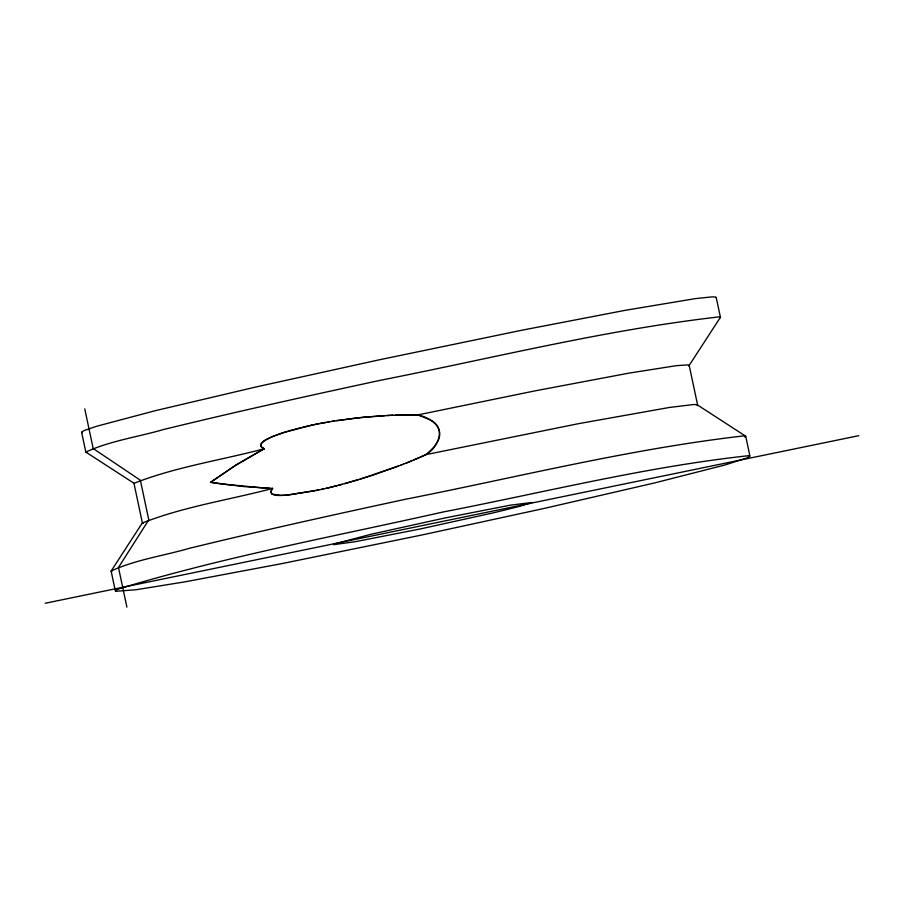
<?xml version="1.0" encoding="UTF-8"?>
<svg xmlns="http://www.w3.org/2000/svg" width="904" height="904" viewBox="0 0 904 904"><rect width="100%" height="100%" fill="white"/><g stroke="black" fill="none" stroke-linecap="round" stroke-linejoin="round"><path stroke-width="1.36" d="M438.451 439.898C444.361 426.202 428.428 416.428 416.823 414.936M438.056 440.79L434.157 446.892L427.468 453.469M688.746 365.939L689.164 365.261L688.102 364.888L676.147 365.691L628.675 373.182L534.784 390.912L417.625 414.959L406.811 414.868M697.165 405.58L697.583 404.902L693.989 404.495L669.514 407.444L578.097 423.75L426.055 454.599L413.67 460.012M271.822 489.358C267.347 497.663 283.438 495.143 287.664 495.053M266.725 488.194L272.624 488.42L270.624 491.889L272.047 494.115L280.828 495.381M272.036 489.087L272.307 488.409M133.928 483.346C175.466 466.927 220.949 460.249 264.194 448.779L263.301 448.35M719.584 318.163L720.431 317.327L719.652 316.829C605.601 329.779 493.55 357.984 380.979 380.166C308.366 395.805 235.82 411.851 163.658 429.49C137.86 436.994 110.209 440.779 85.835 452.068L133.939 483.222L142.369 522.862L111.124 571.057L115.362 590.979M744.873 437.095L745.71 436.259L744.941 435.762C630.879 448.723 518.828 476.928 406.258 499.098C333.644 514.738 261.098 530.795 188.936 548.423C163.138 555.926 135.487 559.723 111.113 571.012L111.893 571.509M425.332 454.927C437.321 448.565 446.768 428.982 431.411 420.597M426.055 454.599L426.733 454.068M262.092 449.887L235.933 465.097L210.621 482.284L214.802 482.939M312.049 425.106L283.008 432.711L272.127 436.734L264.533 440.632L261.538 443.163L260.657 445.243L261.561 447.141L264.194 448.779L235.571 465.311L210.621 482.284L221.932 483.979M262.51 449.661L264.194 448.779M268.691 438.304C265.053 439.706 256.951 444.757 263.087 448.226M269.189 438.056L274.963 435.57M424.597 455.254L423.151 455.91M422.417 456.237L420.213 457.209M419.479 457.526L415.783 459.119M414.303 459.74L415.049 459.424M413.49 460.091L406.054 463.13M410.891 461.164L403.048 464.317M400.404 465.345L403.489 464.147M400.913 465.153L360.425 479.109M275.754 435.265L287.506 431.298M398.314 466.148L371.86 475.493L344.707 483.651M358.459 479.696L338.446 485.324M288.862 430.892L301.269 427.569M342.096 484.352L327.338 488.081M337.124 485.663L328.717 487.753M302.603 427.242L311.134 425.298M328.254 487.866L321.248 489.471M326.886 488.183L325.982 488.397M272.624 488.42C229.367 499.889 183.896 506.579 142.357 522.998L143.216 523.416M323.248 489.03L322.344 489.233M321.892 489.335L288.444 494.985M318.626 490.047L316.016 490.601M311.733 425.174L313.417 424.812M312.501 425.004L314.795 424.53M45.2 603.262L858.8 435.671M314.4 424.609L326.174 422.349M315.259 424.439L318.31 423.829M314.716 490.872L286.432 495.143M319.745 423.547L334.582 420.936M327.779 422.066L329.112 421.84M331.474 421.445L356.764 417.93L384.754 415.569M336.83 420.586L364.233 417.139L393.082 415.173M285.28 495.222L281.381 495.381M386.935 415.444L410.416 414.868M395.432 415.094L405.58 414.879M411.218 414.868L416.032 414.925M270.104 488.329L243.922 486.578L216.214 483.143M266.16 488.171L223.39 484.182M419.298 415.399L430.666 420.123M86.614 452.565L85.835 452.068L81.654 432.394M716.047 297.823L715.584 297.032L712.103 296.874L695.504 298.591L625.376 310.298L522.105 330.175L378.934 359.882L256.295 386.901L154.799 410.811L96.332 426.349L84.128 430.575L81.789 431.92L82.253 432.711M716.183 297.359L720.431 317.281L689.198 365.397L697.617 405.048L745.71 436.214L749.891 455.944M84.761 408.902L93.191 448.542L140.357 480.205L148.787 519.856L118.469 567.486L126.899 607.126M117.836 589.159L115.497 590.504L115.961 591.295L136.041 589.736L184.54 581.916L282.048 563.587L422.247 534.919L545.383 508.161L654.88 482.86L725.042 464.95L747.416 457.763L749.755 456.407L749.292 455.616C646.145 466.758 544.829 492.296 443.016 512.003C334.39 536.445 224.441 556.762 117.836 589.159M334.254 543.993L333.666 544.66L355.102 541.733L420.19 528.976L494.443 512.591L519.902 506.296L531.733 502.511L510.15 505.189L445.062 517.947L370.809 534.32L334.254 543.993"/></g></svg>
